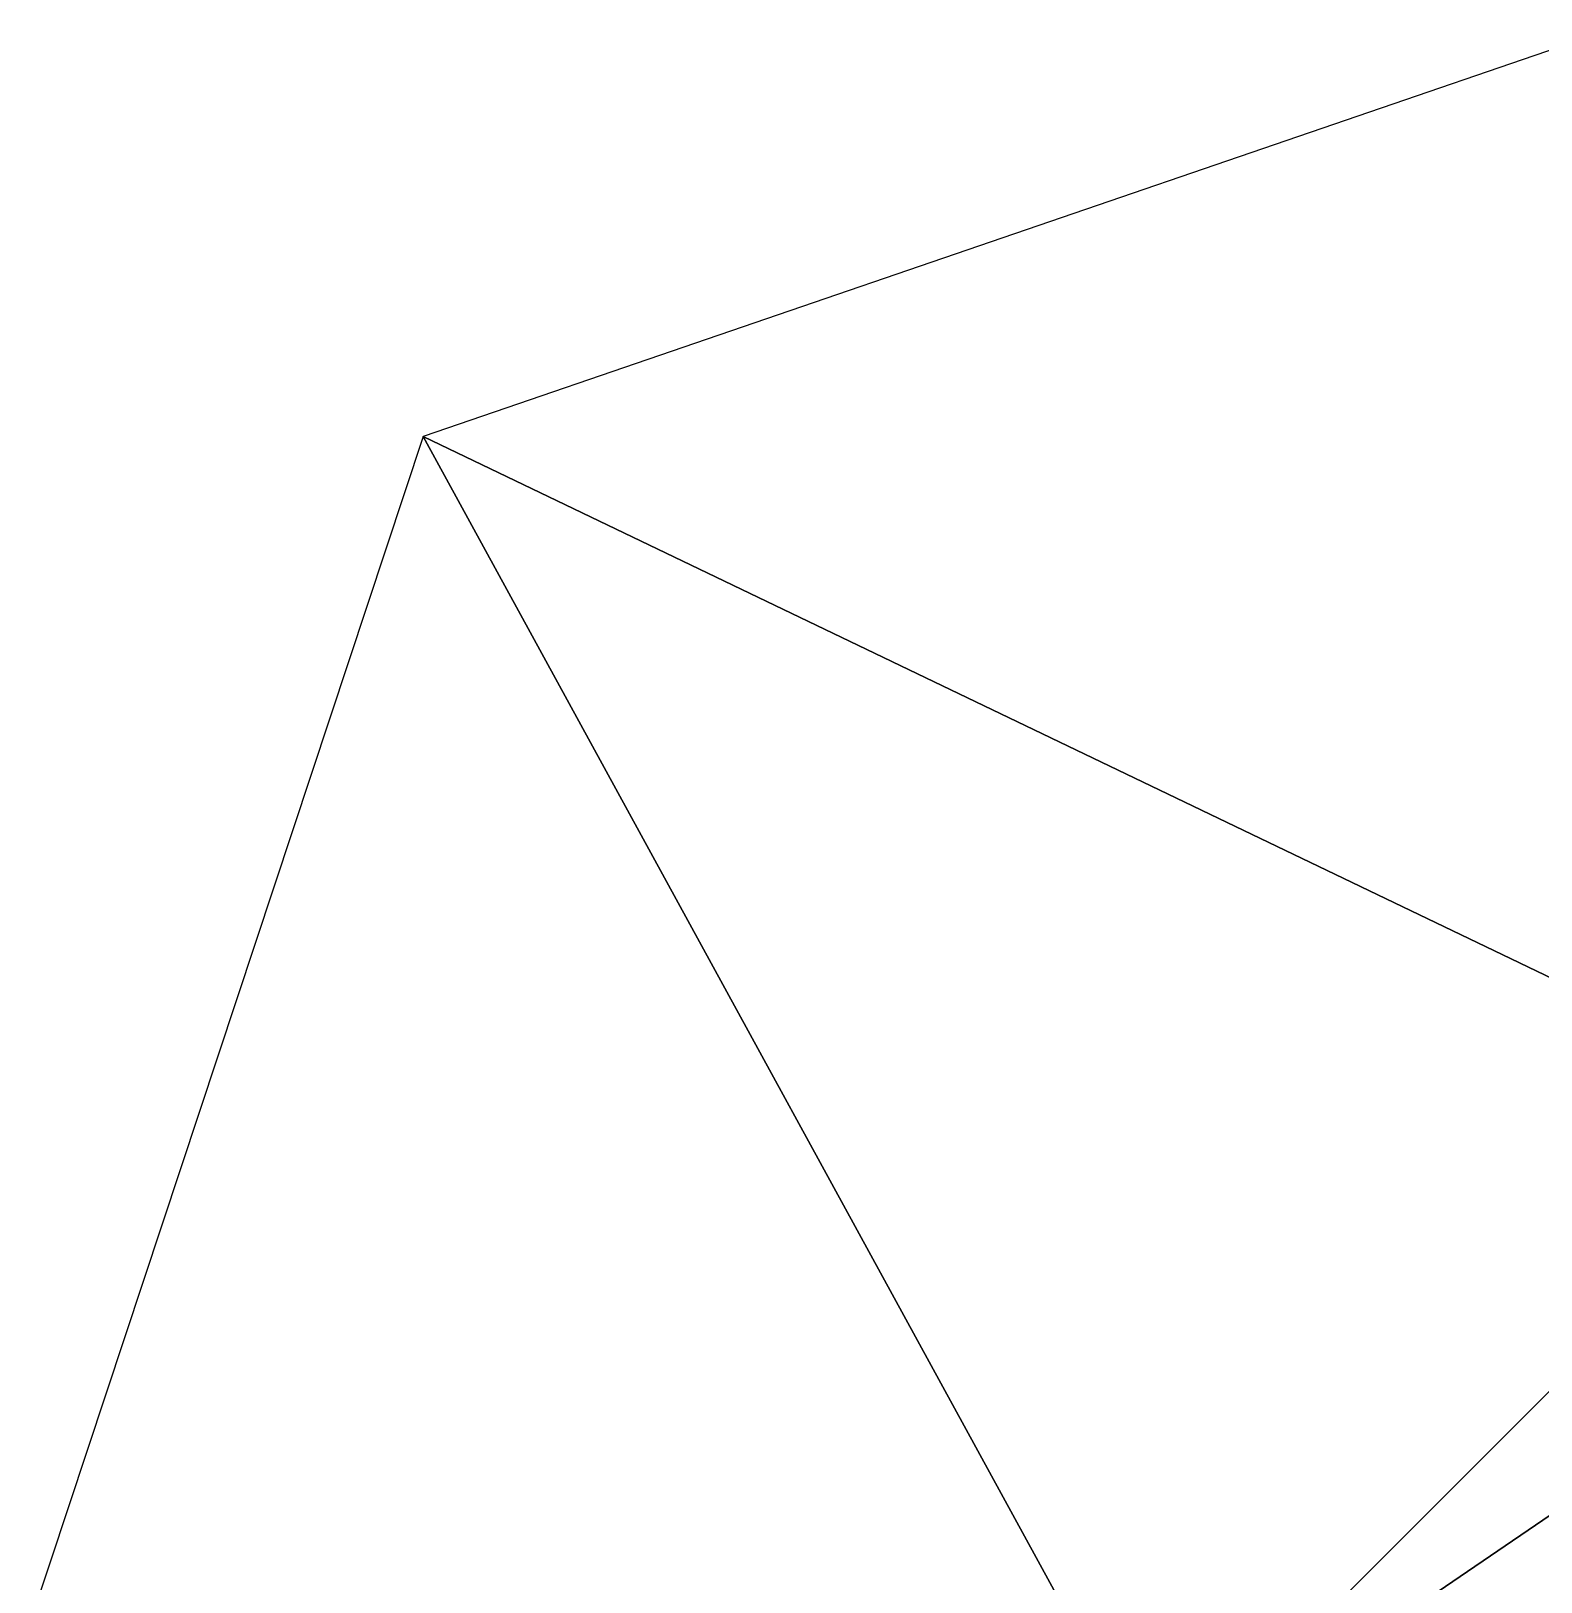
# Model space of a CAD drawing. Header units: millimetres. Extents: x -11 to 8.4, y -9.2 to 27.1.
# Drawn here: x -8.367 to -3.86, y 4.596 to 9.224 of the extents above; entities that cross this region are included whole.
import ezdxf

# ---------------------------------------------------------------- set-up
doc = ezdxf.new("R2010")
doc.units = ezdxf.units.MM
doc.layers.add('ground', color=3, linetype='Continuous')
doc.layers.add('ground_destroyed', color=6, linetype='Continuous')

msp = doc.modelspace()

# ---------------------------------------------------------------- linework, layer by layer
at = {"layer": 'ground'}
for points in [[(-3.6665, 9.2241), (-7.1965, 8.0141), (-7.1965, 8.0141), (-3, 6, 3)], [(-8.3665, 4.4841), (-5, 4, 3), (-5, 4, 3), (-7.1965, 8.0141)], [(-7.1965, 8.0141), (-5, 4, 3), (-5, 4, 3), (-3, 6, 3)], [(-5, -4, 3), (-3, -6, 3), (-3, 6, 3), (-5, 4, 3)]]:
    msp.add_3dface(points, dxfattribs=at)
at = {"layer": 'ground_destroyed'}
for points in [[(-3.6665, 9.2241), (-7.1965, 8.0141), (-7.1965, 8.0141), (-3, 6, 3)], [(-8.3665, 4.4841), (-5, 4, 3), (-5, 4, 3), (-7.1965, 8.0141)], [(-7.1965, 8.0141), (-5, 4, 3), (-5, 4, 3), (-3, 6, 3)], [(-5, 4, 3), (-2.64, 5.6086, 1.9593), (-2.64, 5.6086, 1.9593), (-3, 6, 3)], [(-5, -4, 3), (-2.76, -5.3496, 2.918), (-2.64, 5.6086, 1.9593), (-5, 4, 3)]]:
    msp.add_3dface(points, dxfattribs=at)

doc.saveas('drawing.dxf')
